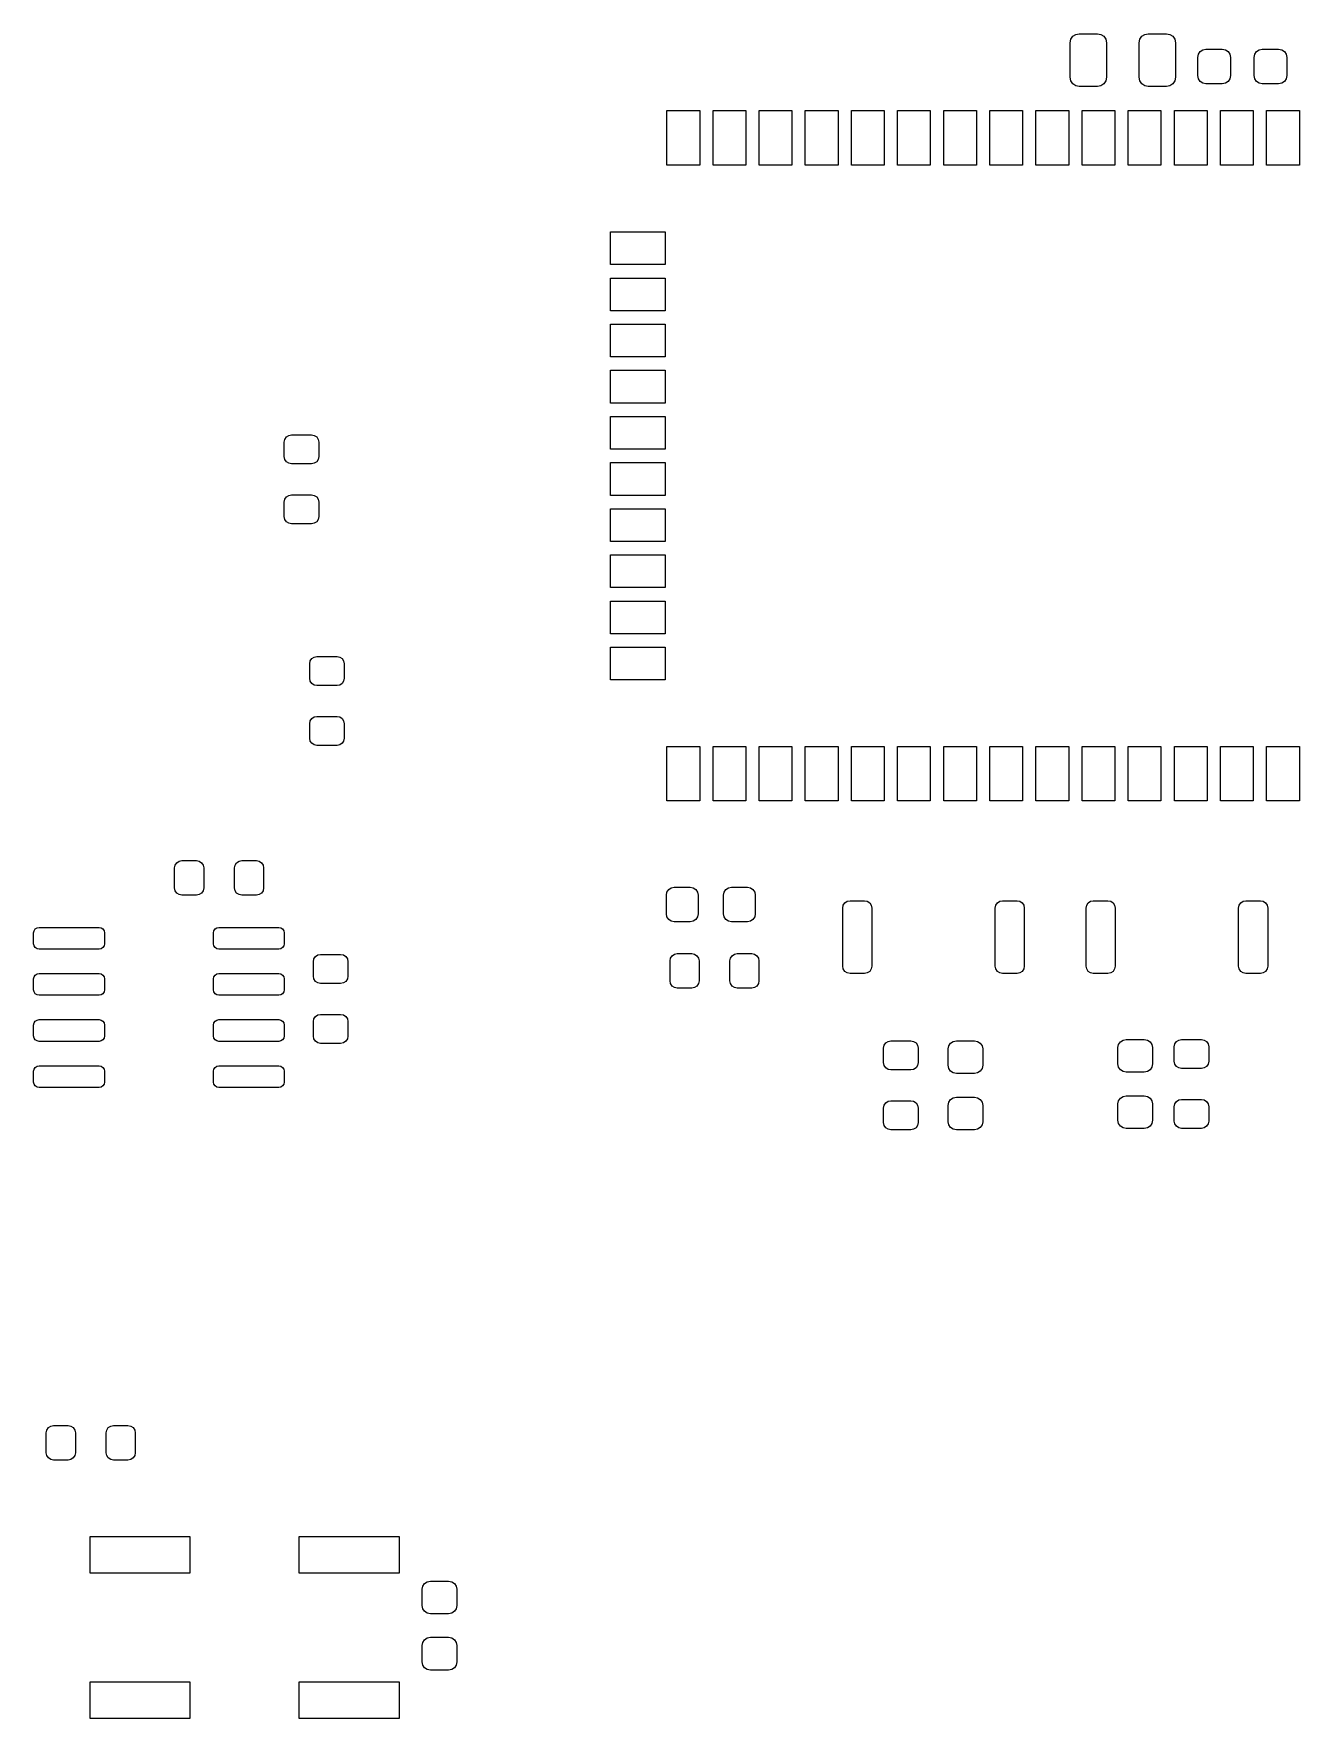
# Model space of a CAD drawing. Extents: x 1.09 to 4.06, y -2.81 to -0.73.
# Drawn here: x 2.686 to 4.058, y -2.697 to -0.871 of the extents above; entities that cross this region are included whole.
import ezdxf

# ---------------------------------------------------------------- set-up
doc = ezdxf.new("R2010")
doc.units = 0
doc.header["$MEASUREMENT"] = 0
doc.layers.add('BLACK', color=7, linetype='CONTINUOUS')

msp = doc.modelspace()

# ---------------------------------------------------------------- linework, layer by layer
at = {"layer": 'BLACK', "linetype": 'CONTINUOUS'}
for p, q in [((3.8102, -0.8775), (3.8123, -0.8743)), ((3.8123, -0.8743), (3.8155, -0.8722)), ((3.8155, -0.8722), (3.8193, -0.8715)), ((3.8193, -0.8715), (3.839, -0.8715)), ((3.839, -0.8715), (3.8428, -0.8722)), ((3.8428, -0.8722), (3.846, -0.8743)), ((3.846, -0.8743), (3.8481, -0.8775)), ((3.885, -0.8775), (3.8872, -0.8743)), ((3.8872, -0.8743), (3.8903, -0.8722)), ((3.8903, -0.8722), (3.8941, -0.8715)), ((3.8941, -0.8715), (3.9138, -0.8715)), ((3.9138, -0.8715), (3.9176, -0.8722)), ((3.9176, -0.8722), (3.9208, -0.8743)), ((3.9208, -0.8743), (3.9229, -0.8775)), ((3.8095, -0.8813), (3.8102, -0.8775)), ((3.8095, -0.9187), (3.8095, -0.8813)), ((3.8481, -0.8775), (3.8488, -0.8813)), ((3.8488, -0.8813), (3.8488, -0.9187)), ((3.8843, -0.8813), (3.885, -0.8775)), ((3.8843, -0.9187), (3.8843, -0.8813)), ((3.9229, -0.8775), (3.9236, -0.8813)), ((3.9236, -0.8813), (3.9236, -0.9187)), ((3.9478, -0.8972), (3.9485, -0.8938)), ((3.9485, -0.8938), (3.9504, -0.8909)), ((3.9504, -0.8909), (3.9533, -0.889)), ((3.9533, -0.889), (3.9567, -0.8883)), ((3.9567, -0.8883), (3.9744, -0.8883)), ((3.9744, -0.8883), (3.9778, -0.889)), ((3.9778, -0.889), (3.9807, -0.8909)), ((3.9807, -0.8909), (3.9826, -0.8938)), ((3.9826, -0.8938), (3.9833, -0.8972)), ((4.0089, -0.8972), (4.0095, -0.8938)), ((4.0095, -0.8938), (4.0115, -0.8909)), ((4.0115, -0.8909), (4.0143, -0.889)), ((4.0143, -0.889), (4.0177, -0.8883)), ((4.0177, -0.8883), (4.0354, -0.8883)), ((4.0354, -0.8883), (4.0388, -0.889)), ((4.0388, -0.889), (4.0417, -0.8909)), ((4.0417, -0.8909), (4.0436, -0.8938)), ((4.0436, -0.8938), (4.0443, -0.8972)), ((3.9478, -0.9168), (3.9478, -0.8972)), ((3.9833, -0.8972), (3.9833, -0.9168)), ((4.0089, -0.9168), (4.0089, -0.8972)), ((4.0443, -0.8972), (4.0443, -0.9168)), ((3.8102, -0.9225), (3.8095, -0.9187)), ((3.8123, -0.9257), (3.8102, -0.9225)), ((3.8155, -0.9278), (3.8123, -0.9257)), ((3.8193, -0.9285), (3.8155, -0.9278)), ((3.839, -0.9285), (3.8193, -0.9285)), ((3.8428, -0.9278), (3.839, -0.9285)), ((3.846, -0.9257), (3.8428, -0.9278)), ((3.8481, -0.9225), (3.846, -0.9257)), ((3.8488, -0.9187), (3.8481, -0.9225)), ((3.885, -0.9225), (3.8843, -0.9187)), ((3.8872, -0.9257), (3.885, -0.9225)), ((3.8903, -0.9278), (3.8872, -0.9257)), ((3.8941, -0.9285), (3.8903, -0.9278)), ((3.9138, -0.9285), (3.8941, -0.9285)), ((3.9176, -0.9278), (3.9138, -0.9285)), ((3.9208, -0.9257), (3.9176, -0.9278)), ((3.9229, -0.9225), (3.9208, -0.9257)), ((3.9236, -0.9187), (3.9229, -0.9225)), ((3.9485, -0.9202), (3.9478, -0.9168)), ((3.9504, -0.9231), (3.9485, -0.9202)), ((3.9533, -0.925), (3.9504, -0.9231)), ((3.9567, -0.9257), (3.9533, -0.925)), ((3.9744, -0.9257), (3.9567, -0.9257)), ((3.9778, -0.925), (3.9744, -0.9257)), ((3.9807, -0.9231), (3.9778, -0.925)), ((3.9826, -0.9202), (3.9807, -0.9231)), ((3.9833, -0.9168), (3.9826, -0.9202)), ((4.0095, -0.9202), (4.0089, -0.9168)), ((4.0115, -0.9231), (4.0095, -0.9202)), ((4.0143, -0.925), (4.0115, -0.9231)), ((4.0177, -0.9257), (4.0143, -0.925)), ((4.0354, -0.9257), (4.0177, -0.9257)), ((4.0388, -0.925), (4.0354, -0.9257)), ((4.0417, -0.9231), (4.0388, -0.925)), ((4.0436, -0.9202), (4.0417, -0.9231)), ((4.0443, -0.9168), (4.0436, -0.9202)), ((3.3724, -1.0138), (3.3724, -0.9547)), ((3.3724, -0.9547), (3.4079, -0.9547)), ((3.4079, -0.9547), (3.4079, -1.0138)), ((3.4224, -1.0138), (3.4224, -0.9547)), ((3.4224, -0.9547), (3.4579, -0.9547)), ((3.4579, -0.9547), (3.4579, -1.0138)), ((3.4724, -1.0138), (3.4724, -0.9547)), ((3.4724, -0.9547), (3.5079, -0.9547)), ((3.5079, -0.9547), (3.5079, -1.0138)), ((3.5224, -1.0138), (3.5224, -0.9547)), ((3.5224, -0.9547), (3.5579, -0.9547)), ((3.5579, -0.9547), (3.5579, -1.0138)), ((3.5724, -1.0138), (3.5724, -0.9547)), ((3.5724, -0.9547), (3.6079, -0.9547)), ((3.6079, -0.9547), (3.6079, -1.0138)), ((3.6224, -1.0138), (3.6224, -0.9547)), ((3.6224, -0.9547), (3.6579, -0.9547)), ((3.6579, -0.9547), (3.6579, -1.0138)), ((3.6724, -1.0138), (3.6724, -0.9547)), ((3.6724, -0.9547), (3.7079, -0.9547)), ((3.7079, -0.9547), (3.7079, -1.0138)), ((3.7224, -1.0138), (3.7224, -0.9547)), ((3.7224, -0.9547), (3.7579, -0.9547)), ((3.7579, -0.9547), (3.7579, -1.0138)), ((3.7724, -1.0138), (3.7724, -0.9547)), ((3.7724, -0.9547), (3.8079, -0.9547)), ((3.8079, -0.9547), (3.8079, -1.0138)), ((3.8224, -1.0138), (3.8224, -0.9547)), ((3.8224, -0.9547), (3.8579, -0.9547)), ((3.8579, -0.9547), (3.8579, -1.0138)), ((3.8724, -1.0138), (3.8724, -0.9547)), ((3.8724, -0.9547), (3.9079, -0.9547)), ((3.9079, -0.9547), (3.9079, -1.0138)), ((3.9224, -1.0138), (3.9224, -0.9547)), ((3.9224, -0.9547), (3.9579, -0.9547)), ((3.9579, -0.9547), (3.9579, -1.0138)), ((3.9724, -1.0138), (3.9724, -0.9547)), ((3.9724, -0.9547), (4.0079, -0.9547)), ((4.0079, -0.9547), (4.0079, -1.0138)), ((4.0224, -1.0138), (4.0224, -0.9547)), ((4.0224, -0.9547), (4.0579, -0.9547)), ((4.0579, -0.9547), (4.0579, -1.0138)), ((3.4079, -1.0138), (3.3724, -1.0138)), ((3.4579, -1.0138), (3.4224, -1.0138)), ((3.5079, -1.0138), (3.4724, -1.0138)), ((3.5579, -1.0138), (3.5224, -1.0138)), ((3.6079, -1.0138), (3.5724, -1.0138)), ((3.6579, -1.0138), (3.6224, -1.0138)), ((3.7079, -1.0138), (3.6724, -1.0138)), ((3.7579, -1.0138), (3.7224, -1.0138)), ((3.8079, -1.0138), (3.7724, -1.0138)), ((3.8579, -1.0138), (3.8224, -1.0138)), ((3.9079, -1.0138), (3.8724, -1.0138)), ((3.9579, -1.0138), (3.9224, -1.0138)), ((4.0079, -1.0138), (3.9724, -1.0138)), ((4.0579, -1.0138), (4.0224, -1.0138)), ((3.3114, -1.1217), (3.3114, -1.0862)), ((3.3114, -1.0862), (3.3705, -1.0862)), ((3.3705, -1.0862), (3.3705, -1.1217)), ((3.3705, -1.1217), (3.3114, -1.1217)), ((3.3114, -1.1717), (3.3114, -1.1362)), ((3.3114, -1.1362), (3.3705, -1.1362)), ((3.3705, -1.1362), (3.3705, -1.1717)), ((3.3705, -1.1717), (3.3114, -1.1717)), ((3.3114, -1.2217), (3.3114, -1.1862)), ((3.3114, -1.1862), (3.3705, -1.1862)), ((3.3705, -1.1862), (3.3705, -1.2217)), ((3.3705, -1.2217), (3.3114, -1.2217)), ((3.3114, -1.2717), (3.3114, -1.2362)), ((3.3114, -1.2362), (3.3705, -1.2362)), ((3.3705, -1.2362), (3.3705, -1.2717)), ((3.3705, -1.2717), (3.3114, -1.2717)), ((3.3114, -1.3217), (3.3114, -1.2862)), ((3.3114, -1.2862), (3.3705, -1.2862)), ((3.3705, -1.2862), (3.3705, -1.3217)), ((2.9577, -1.314), (2.9583, -1.311)), ((2.9577, -1.3297), (2.9577, -1.314)), ((2.9583, -1.311), (2.96, -1.3084)), ((2.96, -1.3084), (2.9625, -1.3067)), ((2.9625, -1.3067), (2.9656, -1.3061)), ((2.9656, -1.3061), (2.9872, -1.3061)), ((2.9872, -1.3061), (2.9902, -1.3067)), ((2.9902, -1.3067), (2.9928, -1.3084)), ((2.9928, -1.3084), (2.9945, -1.311)), ((2.9945, -1.311), (2.9951, -1.314)), ((2.9951, -1.314), (2.9951, -1.3297)), ((2.9583, -1.3327), (2.9577, -1.3297)), ((2.9951, -1.3297), (2.9945, -1.3327)), ((3.3705, -1.3217), (3.3114, -1.3217)), ((2.96, -1.3353), (2.9583, -1.3327)), ((2.9625, -1.337), (2.96, -1.3353)), ((2.9656, -1.3376), (2.9625, -1.337)), ((2.9872, -1.3376), (2.9656, -1.3376)), ((2.9902, -1.337), (2.9872, -1.3376)), ((2.9928, -1.3353), (2.9902, -1.337)), ((2.9945, -1.3327), (2.9928, -1.3353)), ((3.3114, -1.3717), (3.3114, -1.3362)), ((3.3114, -1.3362), (3.3705, -1.3362)), ((3.3705, -1.3362), (3.3705, -1.3717)), ((2.9577, -1.3789), (2.9583, -1.3759)), ((2.9577, -1.3947), (2.9577, -1.3789)), ((2.9583, -1.3759), (2.96, -1.3734)), ((2.96, -1.3734), (2.9625, -1.3717)), ((2.9625, -1.3717), (2.9656, -1.3711)), ((2.9656, -1.3711), (2.9872, -1.3711)), ((2.9872, -1.3711), (2.9902, -1.3717)), ((2.9902, -1.3717), (2.9928, -1.3734)), ((2.9928, -1.3734), (2.9945, -1.3759)), ((2.9945, -1.3759), (2.9951, -1.3789)), ((2.9951, -1.3789), (2.9951, -1.3947)), ((3.3705, -1.3717), (3.3114, -1.3717)), ((3.3114, -1.4217), (3.3114, -1.3862)), ((3.3114, -1.3862), (3.3705, -1.3862)), ((3.3705, -1.3862), (3.3705, -1.4217)), ((2.9583, -1.3977), (2.9577, -1.3947)), ((2.96, -1.4003), (2.9583, -1.3977)), ((2.9625, -1.402), (2.96, -1.4003)), ((2.9656, -1.4026), (2.9625, -1.402)), ((2.9872, -1.4026), (2.9656, -1.4026)), ((2.9902, -1.402), (2.9872, -1.4026)), ((2.9928, -1.4003), (2.9902, -1.402)), ((2.9945, -1.3977), (2.9928, -1.4003)), ((2.9951, -1.3947), (2.9945, -1.3977)), ((3.3705, -1.4217), (3.3114, -1.4217)), ((3.3114, -1.4717), (3.3114, -1.4362)), ((3.3114, -1.4362), (3.3705, -1.4362)), ((3.3705, -1.4362), (3.3705, -1.4717)), ((3.3705, -1.4717), (3.3114, -1.4717)), ((3.3114, -1.5217), (3.3114, -1.4862)), ((3.3114, -1.4862), (3.3705, -1.4862)), ((3.3705, -1.4862), (3.3705, -1.5217)), ((3.3705, -1.5217), (3.3114, -1.5217)), ((2.9852, -1.5541), (2.9858, -1.5511)), ((2.9858, -1.5511), (2.9875, -1.5486)), ((2.9875, -1.5486), (2.9901, -1.5469)), ((2.9901, -1.5469), (2.9931, -1.5463)), ((2.9931, -1.5463), (3.0148, -1.5463)), ((3.0148, -1.5463), (3.0178, -1.5469)), ((3.0178, -1.5469), (3.0203, -1.5486)), ((3.0203, -1.5486), (3.022, -1.5511)), ((3.022, -1.5511), (3.0226, -1.5541)), ((3.3114, -1.5717), (3.3114, -1.5362)), ((3.3114, -1.5362), (3.3705, -1.5362)), ((3.3705, -1.5362), (3.3705, -1.5717)), ((2.9852, -1.5699), (2.9852, -1.5541)), ((3.0226, -1.5541), (3.0226, -1.5699)), ((2.9858, -1.5729), (2.9852, -1.5699)), ((2.9875, -1.5754), (2.9858, -1.5729)), ((2.9901, -1.5772), (2.9875, -1.5754)), ((2.9931, -1.5778), (2.9901, -1.5772)), ((3.0148, -1.5778), (2.9931, -1.5778)), ((3.0178, -1.5772), (3.0148, -1.5778)), ((3.0203, -1.5754), (3.0178, -1.5772)), ((3.022, -1.5729), (3.0203, -1.5754)), ((3.0226, -1.5699), (3.022, -1.5729)), ((3.3705, -1.5717), (3.3114, -1.5717)), ((2.9852, -1.6191), (2.9858, -1.6161)), ((2.9852, -1.6348), (2.9852, -1.6191)), ((2.9858, -1.6161), (2.9875, -1.6135)), ((2.9875, -1.6135), (2.9901, -1.6118)), ((2.9901, -1.6118), (2.9931, -1.6112)), ((2.9931, -1.6112), (3.0148, -1.6112)), ((3.0148, -1.6112), (3.0178, -1.6118)), ((3.0178, -1.6118), (3.0203, -1.6135)), ((3.0203, -1.6135), (3.022, -1.6161)), ((3.022, -1.6161), (3.0226, -1.6191)), ((3.0226, -1.6191), (3.0226, -1.6348)), ((2.9858, -1.6379), (2.9852, -1.6348)), ((2.9875, -1.6404), (2.9858, -1.6379)), ((2.9901, -1.6421), (2.9875, -1.6404)), ((2.9931, -1.6427), (2.9901, -1.6421)), ((3.0148, -1.6427), (2.9931, -1.6427)), ((3.0178, -1.6421), (3.0148, -1.6427)), ((3.0203, -1.6404), (3.0178, -1.6421)), ((3.022, -1.6379), (3.0203, -1.6404)), ((3.0226, -1.6348), (3.022, -1.6379)), ((3.3724, -1.7028), (3.3724, -1.6437)), ((3.3724, -1.6437), (3.4079, -1.6437)), ((3.4079, -1.6437), (3.4079, -1.7028)), ((3.4224, -1.7028), (3.4224, -1.6437)), ((3.4224, -1.6437), (3.4579, -1.6437)), ((3.4579, -1.6437), (3.4579, -1.7028)), ((3.4724, -1.7028), (3.4724, -1.6437)), ((3.4724, -1.6437), (3.5079, -1.6437)), ((3.5079, -1.6437), (3.5079, -1.7028)), ((3.5224, -1.7028), (3.5224, -1.6437)), ((3.5224, -1.6437), (3.5579, -1.6437)), ((3.5579, -1.6437), (3.5579, -1.7028)), ((3.5724, -1.7028), (3.5724, -1.6437)), ((3.5724, -1.6437), (3.6079, -1.6437)), ((3.6079, -1.6437), (3.6079, -1.7028)), ((3.6224, -1.7028), (3.6224, -1.6437)), ((3.6224, -1.6437), (3.6579, -1.6437)), ((3.6579, -1.6437), (3.6579, -1.7028)), ((3.6724, -1.7028), (3.6724, -1.6437)), ((3.6724, -1.6437), (3.7079, -1.6437)), ((3.7079, -1.6437), (3.7079, -1.7028)), ((3.7224, -1.7028), (3.7224, -1.6437)), ((3.7224, -1.6437), (3.7579, -1.6437)), ((3.7579, -1.6437), (3.7579, -1.7028)), ((3.7724, -1.7028), (3.7724, -1.6437)), ((3.7724, -1.6437), (3.8079, -1.6437)), ((3.8079, -1.6437), (3.8079, -1.7028)), ((3.8224, -1.7028), (3.8224, -1.6437)), ((3.8224, -1.6437), (3.8579, -1.6437)), ((3.8579, -1.6437), (3.8579, -1.7028)), ((3.8724, -1.7028), (3.8724, -1.6437)), ((3.8724, -1.6437), (3.9079, -1.6437)), ((3.9079, -1.6437), (3.9079, -1.7028)), ((3.9224, -1.7028), (3.9224, -1.6437)), ((3.9224, -1.6437), (3.9579, -1.6437)), ((3.9579, -1.6437), (3.9579, -1.7028)), ((3.9724, -1.7028), (3.9724, -1.6437)), ((3.9724, -1.6437), (4.0079, -1.6437)), ((4.0079, -1.6437), (4.0079, -1.7028)), ((4.0224, -1.7028), (4.0224, -1.6437)), ((4.0224, -1.6437), (4.0579, -1.6437)), ((4.0579, -1.6437), (4.0579, -1.7028)), ((3.4079, -1.7028), (3.3724, -1.7028)), ((3.4579, -1.7028), (3.4224, -1.7028)), ((3.5079, -1.7028), (3.4724, -1.7028)), ((3.5579, -1.7028), (3.5224, -1.7028)), ((3.6079, -1.7028), (3.5724, -1.7028)), ((3.6579, -1.7028), (3.6224, -1.7028)), ((3.7079, -1.7028), (3.6724, -1.7028)), ((3.7579, -1.7028), (3.7224, -1.7028)), ((3.8079, -1.7028), (3.7724, -1.7028)), ((3.8579, -1.7028), (3.8224, -1.7028)), ((3.9079, -1.7028), (3.8724, -1.7028)), ((3.9579, -1.7028), (3.9224, -1.7028)), ((4.0079, -1.7028), (3.9724, -1.7028)), ((4.0579, -1.7028), (4.0224, -1.7028)), ((2.8394, -1.7724), (2.8411, -1.7698)), ((2.8411, -1.7698), (2.8436, -1.7681)), ((2.8436, -1.7681), (2.8467, -1.7675)), ((2.8467, -1.7675), (2.8624, -1.7675)), ((2.8624, -1.7675), (2.8654, -1.7681)), ((2.8654, -1.7681), (2.868, -1.7698)), ((2.868, -1.7698), (2.8697, -1.7724)), ((2.9043, -1.7724), (2.906, -1.7698)), ((2.906, -1.7698), (2.9086, -1.7681)), ((2.9086, -1.7681), (2.9116, -1.7675)), ((2.9116, -1.7675), (2.9274, -1.7675)), ((2.9274, -1.7675), (2.9304, -1.7681)), ((2.9304, -1.7681), (2.9329, -1.7698)), ((2.9329, -1.7698), (2.9346, -1.7724)), ((2.8388, -1.7754), (2.8394, -1.7724)), ((2.8388, -1.797), (2.8388, -1.7754)), ((2.8697, -1.7724), (2.8703, -1.7754)), ((2.8703, -1.7754), (2.8703, -1.797)), ((2.9037, -1.7754), (2.9043, -1.7724)), ((2.9037, -1.797), (2.9037, -1.7754)), ((2.9346, -1.7724), (2.9352, -1.7754)), ((2.9352, -1.7754), (2.9352, -1.797)), ((2.8394, -1.8001), (2.8388, -1.797)), ((2.8411, -1.8026), (2.8394, -1.8001)), ((2.8436, -1.8043), (2.8411, -1.8026)), ((2.8467, -1.8049), (2.8436, -1.8043)), ((2.8624, -1.8049), (2.8467, -1.8049)), ((2.8654, -1.8043), (2.8624, -1.8049)), ((2.868, -1.8026), (2.8654, -1.8043)), ((2.8697, -1.8001), (2.868, -1.8026)), ((2.8703, -1.797), (2.8697, -1.8001)), ((2.9043, -1.8001), (2.9037, -1.797)), ((2.906, -1.8026), (2.9043, -1.8001)), ((2.9086, -1.8043), (2.906, -1.8026)), ((2.9116, -1.8049), (2.9086, -1.8043)), ((2.9274, -1.8049), (2.9116, -1.8049)), ((2.9304, -1.8043), (2.9274, -1.8049)), ((2.9329, -1.8026), (2.9304, -1.8043)), ((2.9346, -1.8001), (2.9329, -1.8026)), ((2.9352, -1.797), (2.9346, -1.8001)), ((3.3718, -1.8049), (3.3724, -1.8016)), ((3.3718, -1.8251), (3.3718, -1.8049)), ((3.3724, -1.8016), (3.3743, -1.7988)), ((3.3743, -1.7988), (3.3771, -1.797)), ((3.3771, -1.797), (3.3804, -1.7963)), ((3.3804, -1.7963), (3.3976, -1.7963)), ((3.3976, -1.7963), (3.4009, -1.797)), ((3.4009, -1.797), (3.4037, -1.7988)), ((3.4037, -1.7988), (3.4056, -1.8016)), ((3.4056, -1.8016), (3.4062, -1.8049)), ((3.4062, -1.8049), (3.4062, -1.8251)), ((3.4338, -1.8049), (3.4344, -1.8016)), ((3.4338, -1.8251), (3.4338, -1.8049)), ((3.4344, -1.8016), (3.4363, -1.7988)), ((3.4363, -1.7988), (3.4391, -1.797)), ((3.4391, -1.797), (3.4424, -1.7963)), ((3.4424, -1.7963), (3.4596, -1.7963)), ((3.4596, -1.7963), (3.4629, -1.797)), ((3.4629, -1.797), (3.4657, -1.7988)), ((3.4657, -1.7988), (3.4676, -1.8016)), ((3.4676, -1.8016), (3.4682, -1.8049)), ((3.4682, -1.8049), (3.4682, -1.8251)), ((3.3724, -1.8284), (3.3718, -1.8251)), ((3.4062, -1.8251), (3.4056, -1.8284)), ((3.4344, -1.8284), (3.4338, -1.8251)), ((3.4682, -1.8251), (3.4676, -1.8284)), ((3.563, -1.8189), (3.5636, -1.8159)), ((3.563, -1.8819), (3.563, -1.8189)), ((3.5636, -1.8159), (3.5653, -1.8133)), ((3.5653, -1.8133), (3.5679, -1.8116)), ((3.5679, -1.8116), (3.5709, -1.811)), ((3.5709, -1.811), (3.5866, -1.811)), ((3.5866, -1.811), (3.5896, -1.8116)), ((3.5896, -1.8116), (3.5922, -1.8133)), ((3.5922, -1.8133), (3.5939, -1.8159)), ((3.5939, -1.8159), (3.5945, -1.8189)), ((3.5945, -1.8189), (3.5945, -1.8819)), ((3.7283, -1.8189), (3.7289, -1.8159)), ((3.7283, -1.8819), (3.7283, -1.8189)), ((3.7289, -1.8159), (3.7307, -1.8133)), ((3.7307, -1.8133), (3.7332, -1.8116)), ((3.7332, -1.8116), (3.7362, -1.811)), ((3.7362, -1.811), (3.752, -1.811)), ((3.752, -1.811), (3.755, -1.8116)), ((3.755, -1.8116), (3.7575, -1.8133)), ((3.7575, -1.8133), (3.7592, -1.8159)), ((3.7592, -1.8159), (3.7598, -1.8189)), ((3.7598, -1.8189), (3.7598, -1.8819)), ((3.8268, -1.8189), (3.8274, -1.8159)), ((3.8268, -1.8819), (3.8268, -1.8189)), ((3.8274, -1.8159), (3.8291, -1.8133)), ((3.8291, -1.8133), (3.8316, -1.8116)), ((3.8316, -1.8116), (3.8346, -1.811)), ((3.8346, -1.811), (3.8504, -1.811)), ((3.8504, -1.811), (3.8534, -1.8116)), ((3.8534, -1.8116), (3.856, -1.8133)), ((3.856, -1.8133), (3.8577, -1.8159)), ((3.8577, -1.8159), (3.8583, -1.8189)), ((3.8583, -1.8189), (3.8583, -1.8819)), ((3.9921, -1.8189), (3.9927, -1.8159)), ((3.9921, -1.8819), (3.9921, -1.8189)), ((3.9927, -1.8159), (3.9944, -1.8133)), ((3.9944, -1.8133), (3.997, -1.8116)), ((3.997, -1.8116), (4, -1.811)), ((4, -1.811), (4.0157, -1.811)), ((4.0157, -1.811), (4.0188, -1.8116)), ((4.0188, -1.8116), (4.0213, -1.8133)), ((4.0213, -1.8133), (4.023, -1.8159)), ((4.023, -1.8159), (4.0236, -1.8189)), ((4.0236, -1.8189), (4.0236, -1.8819)), ((2.686, -1.8457), (2.6865, -1.8434)), ((2.6865, -1.8434), (2.6878, -1.8415)), ((2.6878, -1.8415), (2.6897, -1.8402)), ((2.6897, -1.8402), (2.6919, -1.8398)), ((2.6919, -1.8398), (2.7569, -1.8398)), ((2.7569, -1.8398), (2.7591, -1.8402)), ((2.7591, -1.8402), (2.7611, -1.8415)), ((2.7611, -1.8415), (2.7623, -1.8434)), ((2.7623, -1.8434), (2.7628, -1.8457)), ((2.8809, -1.8457), (2.8814, -1.8434)), ((2.8814, -1.8434), (2.8826, -1.8415)), ((2.8826, -1.8415), (2.8846, -1.8402)), ((2.8846, -1.8402), (2.8868, -1.8398)), ((2.8868, -1.8398), (2.9518, -1.8398)), ((2.9518, -1.8398), (2.954, -1.8402)), ((2.954, -1.8402), (2.9559, -1.8415)), ((2.9559, -1.8415), (2.9572, -1.8434)), ((2.9572, -1.8434), (2.9577, -1.8457)), ((3.3743, -1.8312), (3.3724, -1.8284)), ((3.3771, -1.833), (3.3743, -1.8312)), ((3.3804, -1.8337), (3.3771, -1.833)), ((3.3976, -1.8337), (3.3804, -1.8337)), ((3.4009, -1.833), (3.3976, -1.8337)), ((3.4037, -1.8312), (3.4009, -1.833)), ((3.4056, -1.8284), (3.4037, -1.8312)), ((3.4363, -1.8312), (3.4344, -1.8284)), ((3.4391, -1.833), (3.4363, -1.8312)), ((3.4424, -1.8337), (3.4391, -1.833)), ((3.4596, -1.8337), (3.4424, -1.8337)), ((3.4629, -1.833), (3.4596, -1.8337)), ((3.4657, -1.8312), (3.4629, -1.833)), ((3.4676, -1.8284), (3.4657, -1.8312)), ((2.686, -1.8575), (2.686, -1.8457)), ((2.6865, -1.8597), (2.686, -1.8575)), ((2.6878, -1.8617), (2.6865, -1.8597)), ((2.6897, -1.8629), (2.6878, -1.8617)), ((2.7611, -1.8617), (2.7591, -1.8629)), ((2.7623, -1.8597), (2.7611, -1.8617)), ((2.7628, -1.8575), (2.7623, -1.8597)), ((2.7628, -1.8457), (2.7628, -1.8575)), ((2.8809, -1.8575), (2.8809, -1.8457)), ((2.8814, -1.8597), (2.8809, -1.8575)), ((2.8826, -1.8617), (2.8814, -1.8597)), ((2.8846, -1.8629), (2.8826, -1.8617)), ((2.9559, -1.8617), (2.954, -1.8629)), ((2.9572, -1.8597), (2.9559, -1.8617)), ((2.9577, -1.8575), (2.9572, -1.8597)), ((2.9577, -1.8457), (2.9577, -1.8575)), ((2.6919, -1.8634), (2.6897, -1.8629)), ((2.7569, -1.8634), (2.6919, -1.8634)), ((2.7591, -1.8629), (2.7569, -1.8634)), ((2.8868, -1.8634), (2.8846, -1.8629)), ((2.9518, -1.8634), (2.8868, -1.8634)), ((2.954, -1.8629), (2.9518, -1.8634)), ((2.9892, -1.877), (2.9898, -1.874)), ((2.9892, -1.8927), (2.9892, -1.877)), ((2.9898, -1.874), (2.9915, -1.8714)), ((2.9915, -1.8714), (2.994, -1.8697)), ((2.994, -1.8697), (2.997, -1.8691)), ((2.997, -1.8691), (3.0187, -1.8691)), ((3.0187, -1.8691), (3.0217, -1.8697)), ((3.0217, -1.8697), (3.0243, -1.8714)), ((3.0243, -1.8714), (3.026, -1.874)), ((3.026, -1.874), (3.0266, -1.877)), ((3.0266, -1.877), (3.0266, -1.8927)), ((3.3758, -1.8762), (3.3764, -1.8732)), ((3.3758, -1.8978), (3.3758, -1.8762)), ((3.3764, -1.8732), (3.3781, -1.8706)), ((3.3781, -1.8706), (3.3806, -1.8689)), ((3.3806, -1.8689), (3.3836, -1.8683)), ((3.3836, -1.8683), (3.3994, -1.8683)), ((3.3994, -1.8683), (3.4024, -1.8689)), ((3.4024, -1.8689), (3.405, -1.8706)), ((3.405, -1.8706), (3.4067, -1.8732)), ((3.4067, -1.8732), (3.4073, -1.8762)), ((3.4073, -1.8762), (3.4073, -1.8978)), ((3.4407, -1.8762), (3.4413, -1.8732)), ((3.4407, -1.8978), (3.4407, -1.8762)), ((3.4413, -1.8732), (3.443, -1.8706)), ((3.443, -1.8706), (3.4456, -1.8689)), ((3.4456, -1.8689), (3.4486, -1.8683)), ((3.4486, -1.8683), (3.4644, -1.8683)), ((3.4644, -1.8683), (3.4674, -1.8689)), ((3.4674, -1.8689), (3.4699, -1.8706)), ((3.4699, -1.8706), (3.4716, -1.8732)), ((3.4716, -1.8732), (3.4722, -1.8762)), ((3.4722, -1.8762), (3.4722, -1.8978)), ((2.686, -1.8957), (2.6865, -1.8934)), ((2.686, -1.9075), (2.686, -1.8957)), ((2.6865, -1.8934), (2.6878, -1.8915)), ((2.6878, -1.8915), (2.6897, -1.8902)), ((2.6897, -1.8902), (2.6919, -1.8898)), ((2.6919, -1.8898), (2.7569, -1.8898)), ((2.7569, -1.8898), (2.7591, -1.8902)), ((2.7591, -1.8902), (2.7611, -1.8915)), ((2.7611, -1.8915), (2.7623, -1.8934)), ((2.7623, -1.8934), (2.7628, -1.8957)), ((2.7628, -1.8957), (2.7628, -1.9075)), ((2.8809, -1.8957), (2.8814, -1.8934)), ((2.8809, -1.9075), (2.8809, -1.8957)), ((2.8814, -1.8934), (2.8826, -1.8915)), ((2.8826, -1.8915), (2.8846, -1.8902)), ((2.8846, -1.8902), (2.8868, -1.8898)), ((2.8868, -1.8898), (2.9518, -1.8898)), ((2.9518, -1.8898), (2.954, -1.8902)), ((2.954, -1.8902), (2.9559, -1.8915)), ((2.9559, -1.8915), (2.9572, -1.8934)), ((2.9572, -1.8934), (2.9577, -1.8957)), ((2.9577, -1.8957), (2.9577, -1.9075)), ((2.9898, -1.8957), (2.9892, -1.8927)), ((2.9915, -1.8983), (2.9898, -1.8957)), ((2.994, -1.9), (2.9915, -1.8983)), ((3.0243, -1.8983), (3.0217, -1.9)), ((3.026, -1.8957), (3.0243, -1.8983)), ((3.0266, -1.8927), (3.026, -1.8957)), ((3.3764, -1.9008), (3.3758, -1.8978)), ((3.4073, -1.8978), (3.4067, -1.9008)), ((3.4413, -1.9008), (3.4407, -1.8978)), ((3.4722, -1.8978), (3.4716, -1.9008)), ((3.5636, -1.8849), (3.563, -1.8819)), ((3.5653, -1.8875), (3.5636, -1.8849)), ((3.5679, -1.8892), (3.5653, -1.8875)), ((3.5709, -1.8898), (3.5679, -1.8892)), ((3.5866, -1.8898), (3.5709, -1.8898)), ((3.5896, -1.8892), (3.5866, -1.8898)), ((3.5922, -1.8875), (3.5896, -1.8892)), ((3.5939, -1.8849), (3.5922, -1.8875)), ((3.5945, -1.8819), (3.5939, -1.8849)), ((3.7289, -1.8849), (3.7283, -1.8819)), ((3.7307, -1.8875), (3.7289, -1.8849)), ((3.7332, -1.8892), (3.7307, -1.8875)), ((3.7362, -1.8898), (3.7332, -1.8892)), ((3.752, -1.8898), (3.7362, -1.8898)), ((3.755, -1.8892), (3.752, -1.8898)), ((3.7575, -1.8875), (3.755, -1.8892)), ((3.7592, -1.8849), (3.7575, -1.8875)), ((3.7598, -1.8819), (3.7592, -1.8849)), ((3.8274, -1.8849), (3.8268, -1.8819)), ((3.8291, -1.8875), (3.8274, -1.8849)), ((3.8316, -1.8892), (3.8291, -1.8875)), ((3.8346, -1.8898), (3.8316, -1.8892)), ((3.8504, -1.8898), (3.8346, -1.8898)), ((3.8534, -1.8892), (3.8504, -1.8898)), ((3.856, -1.8875), (3.8534, -1.8892)), ((3.8577, -1.8849), (3.856, -1.8875)), ((3.8583, -1.8819), (3.8577, -1.8849)), ((3.9927, -1.8849), (3.9921, -1.8819)), ((3.9944, -1.8875), (3.9927, -1.8849)), ((3.997, -1.8892), (3.9944, -1.8875)), ((4, -1.8898), (3.997, -1.8892)), ((4.0157, -1.8898), (4, -1.8898)), ((4.0188, -1.8892), (4.0157, -1.8898)), ((4.0213, -1.8875), (4.0188, -1.8892)), ((4.023, -1.8849), (4.0213, -1.8875)), ((4.0236, -1.8819), (4.023, -1.8849)), ((2.6865, -1.9097), (2.686, -1.9075)), ((2.6878, -1.9117), (2.6865, -1.9097)), ((2.6897, -1.9129), (2.6878, -1.9117)), ((2.6919, -1.9134), (2.6897, -1.9129)), ((2.7569, -1.9134), (2.6919, -1.9134)), ((2.7591, -1.9129), (2.7569, -1.9134)), ((2.7611, -1.9117), (2.7591, -1.9129)), ((2.7623, -1.9097), (2.7611, -1.9117)), ((2.7628, -1.9075), (2.7623, -1.9097)), ((2.8814, -1.9097), (2.8809, -1.9075)), ((2.8826, -1.9117), (2.8814, -1.9097)), ((2.8846, -1.9129), (2.8826, -1.9117)), ((2.8868, -1.9134), (2.8846, -1.9129)), ((2.9518, -1.9134), (2.8868, -1.9134)), ((2.954, -1.9129), (2.9518, -1.9134)), ((2.9559, -1.9117), (2.954, -1.9129)), ((2.9572, -1.9097), (2.9559, -1.9117)), ((2.9577, -1.9075), (2.9572, -1.9097)), ((2.997, -1.9006), (2.994, -1.9)), ((3.0187, -1.9006), (2.997, -1.9006)), ((3.0217, -1.9), (3.0187, -1.9006)), ((3.3781, -1.9034), (3.3764, -1.9008)), ((3.3806, -1.9051), (3.3781, -1.9034)), ((3.3836, -1.9057), (3.3806, -1.9051)), ((3.3994, -1.9057), (3.3836, -1.9057)), ((3.4024, -1.9051), (3.3994, -1.9057)), ((3.405, -1.9034), (3.4024, -1.9051)), ((3.4067, -1.9008), (3.405, -1.9034)), ((3.443, -1.9034), (3.4413, -1.9008)), ((3.4456, -1.9051), (3.443, -1.9034)), ((3.4486, -1.9057), (3.4456, -1.9051)), ((3.4644, -1.9057), (3.4486, -1.9057)), ((3.4674, -1.9051), (3.4644, -1.9057)), ((3.4699, -1.9034), (3.4674, -1.9051)), ((3.4716, -1.9008), (3.4699, -1.9034)), ((2.9915, -1.9364), (2.994, -1.9347)), ((2.994, -1.9347), (2.997, -1.9341)), ((2.997, -1.9341), (3.0187, -1.9341)), ((3.0187, -1.9341), (3.0217, -1.9347)), ((3.0217, -1.9347), (3.0243, -1.9364)), ((2.686, -1.9457), (2.6865, -1.9434)), ((2.686, -1.9575), (2.686, -1.9457)), ((2.6865, -1.9434), (2.6878, -1.9415)), ((2.6878, -1.9415), (2.6897, -1.9402)), ((2.6897, -1.9402), (2.6919, -1.9398)), ((2.6919, -1.9398), (2.7569, -1.9398)), ((2.7569, -1.9398), (2.7591, -1.9402)), ((2.7591, -1.9402), (2.7611, -1.9415)), ((2.7611, -1.9415), (2.7623, -1.9434)), ((2.7623, -1.9434), (2.7628, -1.9457)), ((2.7628, -1.9457), (2.7628, -1.9575)), ((2.8809, -1.9457), (2.8814, -1.9434)), ((2.8809, -1.9575), (2.8809, -1.9457)), ((2.8814, -1.9434), (2.8826, -1.9415)), ((2.8826, -1.9415), (2.8846, -1.9402)), ((2.8846, -1.9402), (2.8868, -1.9398)), ((2.8868, -1.9398), (2.9518, -1.9398)), ((2.9518, -1.9398), (2.954, -1.9402)), ((2.954, -1.9402), (2.9559, -1.9415)), ((2.9559, -1.9415), (2.9572, -1.9434)), ((2.9572, -1.9434), (2.9577, -1.9457)), ((2.9577, -1.9457), (2.9577, -1.9575)), ((2.9892, -1.9419), (2.9898, -1.9389)), ((2.9892, -1.9577), (2.9892, -1.9419)), ((2.9898, -1.9389), (2.9915, -1.9364)), ((3.0243, -1.9364), (3.026, -1.9389)), ((3.026, -1.9389), (3.0266, -1.9419)), ((3.0266, -1.9419), (3.0266, -1.9577)), ((2.6865, -1.9597), (2.686, -1.9575)), ((2.6878, -1.9617), (2.6865, -1.9597)), ((2.6897, -1.9629), (2.6878, -1.9617)), ((2.6919, -1.9634), (2.6897, -1.9629)), ((2.7569, -1.9634), (2.6919, -1.9634)), ((2.7591, -1.9629), (2.7569, -1.9634)), ((2.7611, -1.9617), (2.7591, -1.9629)), ((2.7623, -1.9597), (2.7611, -1.9617)), ((2.7628, -1.9575), (2.7623, -1.9597)), ((2.8814, -1.9597), (2.8809, -1.9575)), ((2.8826, -1.9617), (2.8814, -1.9597)), ((2.8846, -1.9629), (2.8826, -1.9617)), ((2.8868, -1.9634), (2.8846, -1.9629)), ((2.9518, -1.9634), (2.8868, -1.9634)), ((2.954, -1.9629), (2.9518, -1.9634)), ((2.9559, -1.9617), (2.954, -1.9629)), ((2.9572, -1.9597), (2.9559, -1.9617)), ((2.9577, -1.9575), (2.9572, -1.9597)), ((2.9898, -1.9607), (2.9892, -1.9577)), ((2.9915, -1.9632), (2.9898, -1.9607)), ((2.994, -1.965), (2.9915, -1.9632)), ((2.997, -1.9656), (2.994, -1.965)), ((3.0187, -1.9656), (2.997, -1.9656)), ((3.0217, -1.965), (3.0187, -1.9656)), ((3.0243, -1.9632), (3.0217, -1.965)), ((3.026, -1.9607), (3.0243, -1.9632)), ((3.0266, -1.9577), (3.026, -1.9607)), ((3.6073, -1.9706), (3.6079, -1.9676)), ((3.6073, -1.9864), (3.6073, -1.9706)), ((3.6079, -1.9676), (3.6096, -1.9651)), ((3.6096, -1.9651), (3.6122, -1.9634)), ((3.6122, -1.9634), (3.6152, -1.9628)), ((3.6152, -1.9628), (3.6368, -1.9628)), ((3.6368, -1.9628), (3.6398, -1.9634)), ((3.6398, -1.9634), (3.6424, -1.9651)), ((3.6424, -1.9651), (3.6441, -1.9676)), ((3.6441, -1.9676), (3.6447, -1.9706)), ((3.6447, -1.9706), (3.6447, -1.9864)), ((3.6773, -1.9716), (3.678, -1.9682)), ((3.678, -1.9682), (3.6799, -1.9654)), ((3.6799, -1.9654), (3.6828, -1.9634)), ((3.6828, -1.9634), (3.6862, -1.9628)), ((3.6862, -1.9628), (3.7058, -1.9628)), ((3.7058, -1.9628), (3.7092, -1.9634)), ((3.7092, -1.9634), (3.7121, -1.9654)), ((3.7121, -1.9654), (3.714, -1.9682)), ((3.714, -1.9682), (3.7147, -1.9716)), ((3.8613, -1.9701), (3.862, -1.9667)), ((3.8613, -1.9878), (3.8613, -1.9701)), ((3.862, -1.9667), (3.8639, -1.9638)), ((3.8639, -1.9638), (3.8668, -1.9619)), ((3.8668, -1.9619), (3.8702, -1.9613)), ((3.8702, -1.9613), (3.8898, -1.9613)), ((3.8898, -1.9613), (3.8932, -1.9619)), ((3.8932, -1.9619), (3.8961, -1.9638)), ((3.8961, -1.9638), (3.898, -1.9667)), ((3.898, -1.9667), (3.8987, -1.9701)), ((3.8987, -1.9701), (3.8987, -1.9878)), ((3.9223, -1.9691), (3.9229, -1.9661)), ((3.9223, -1.9849), (3.9223, -1.9691)), ((3.9229, -1.9661), (3.9246, -1.9636)), ((3.9246, -1.9636), (3.9272, -1.9619)), ((3.9272, -1.9619), (3.9302, -1.9613)), ((3.9302, -1.9613), (3.9518, -1.9613)), ((3.9518, -1.9613), (3.9548, -1.9619)), ((3.9548, -1.9619), (3.9574, -1.9636)), ((3.9574, -1.9636), (3.9591, -1.9661)), ((3.9591, -1.9661), (3.9597, -1.9691)), ((3.9597, -1.9691), (3.9597, -1.9849)), ((3.6079, -1.9894), (3.6073, -1.9864)), ((3.6096, -1.992), (3.6079, -1.9894)), ((3.6441, -1.9894), (3.6424, -1.992)), ((3.6447, -1.9864), (3.6441, -1.9894)), ((3.6773, -1.9893), (3.6773, -1.9716)), ((3.678, -1.9927), (3.6773, -1.9893)), ((3.7147, -1.9893), (3.714, -1.9927)), ((3.7147, -1.9716), (3.7147, -1.9893)), ((3.862, -1.9912), (3.8613, -1.9878)), ((3.8987, -1.9878), (3.898, -1.9912)), ((3.9229, -1.9879), (3.9223, -1.9849)), ((3.9246, -1.9904), (3.9229, -1.9879)), ((3.9591, -1.9879), (3.9574, -1.9904)), ((3.9597, -1.9849), (3.9591, -1.9879)), ((2.686, -1.9957), (2.6865, -1.9934)), ((2.686, -2.0075), (2.686, -1.9957)), ((2.6865, -2.0097), (2.686, -2.0075)), ((2.6865, -1.9934), (2.6878, -1.9915)), ((2.6878, -1.9915), (2.6897, -1.9902)), ((2.6897, -1.9902), (2.6919, -1.9898)), ((2.6919, -1.9898), (2.7569, -1.9898)), ((2.7569, -1.9898), (2.7591, -1.9902)), ((2.7591, -1.9902), (2.7611, -1.9915)), ((2.7611, -1.9915), (2.7623, -1.9934)), ((2.7623, -1.9934), (2.7628, -1.9957)), ((2.7628, -2.0075), (2.7623, -2.0097)), ((2.7628, -1.9957), (2.7628, -2.0075)), ((2.8809, -1.9957), (2.8814, -1.9934)), ((2.8809, -2.0075), (2.8809, -1.9957)), ((2.8814, -2.0097), (2.8809, -2.0075)), ((2.8814, -1.9934), (2.8826, -1.9915)), ((2.8826, -1.9915), (2.8846, -1.9902)), ((2.8846, -1.9902), (2.8868, -1.9898)), ((2.8868, -1.9898), (2.9518, -1.9898)), ((2.9518, -1.9898), (2.954, -1.9902)), ((2.954, -1.9902), (2.9559, -1.9915)), ((2.9559, -1.9915), (2.9572, -1.9934)), ((2.9572, -1.9934), (2.9577, -1.9957)), ((2.9577, -2.0075), (2.9572, -2.0097)), ((2.9577, -1.9957), (2.9577, -2.0075)), ((3.6122, -1.9937), (3.6096, -1.992)), ((3.6152, -1.9943), (3.6122, -1.9937)), ((3.6368, -1.9943), (3.6152, -1.9943)), ((3.6398, -1.9937), (3.6368, -1.9943)), ((3.6424, -1.992), (3.6398, -1.9937)), ((3.6799, -1.9956), (3.678, -1.9927)), ((3.6828, -1.9975), (3.6799, -1.9956)), ((3.6862, -1.9982), (3.6828, -1.9975)), ((3.7058, -1.9982), (3.6862, -1.9982)), ((3.7092, -1.9975), (3.7058, -1.9982)), ((3.7121, -1.9956), (3.7092, -1.9975)), ((3.714, -1.9927), (3.7121, -1.9956)), ((3.8639, -1.9941), (3.862, -1.9912)), ((3.8668, -1.996), (3.8639, -1.9941)), ((3.8702, -1.9967), (3.8668, -1.996)), ((3.8898, -1.9967), (3.8702, -1.9967)), ((3.8932, -1.996), (3.8898, -1.9967)), ((3.8961, -1.9941), (3.8932, -1.996)), ((3.898, -1.9912), (3.8961, -1.9941)), ((3.9272, -1.9921), (3.9246, -1.9904)), ((3.9302, -1.9927), (3.9272, -1.9921)), ((3.9518, -1.9927), (3.9302, -1.9927)), ((3.9548, -1.9921), (3.9518, -1.9927)), ((3.9574, -1.9904), (3.9548, -1.9921)), ((2.6878, -2.0117), (2.6865, -2.0097)), ((2.6897, -2.0129), (2.6878, -2.0117)), ((2.6919, -2.0134), (2.6897, -2.0129)), ((2.7569, -2.0134), (2.6919, -2.0134)), ((2.7591, -2.0129), (2.7569, -2.0134)), ((2.7611, -2.0117), (2.7591, -2.0129)), ((2.7623, -2.0097), (2.7611, -2.0117)), ((2.8826, -2.0117), (2.8814, -2.0097)), ((2.8846, -2.0129), (2.8826, -2.0117)), ((2.8868, -2.0134), (2.8846, -2.0129)), ((2.9518, -2.0134), (2.8868, -2.0134)), ((2.954, -2.0129), (2.9518, -2.0134)), ((2.9559, -2.0117), (2.954, -2.0129)), ((2.9572, -2.0097), (2.9559, -2.0117)), ((3.6799, -2.0264), (3.6828, -2.0245)), ((3.6828, -2.0245), (3.6862, -2.0238)), ((3.6862, -2.0238), (3.7058, -2.0238)), ((3.7058, -2.0238), (3.7092, -2.0245)), ((3.7092, -2.0245), (3.7121, -2.0264)), ((3.862, -2.0277), (3.8639, -2.0249)), ((3.8639, -2.0249), (3.8668, -2.0229)), ((3.8668, -2.0229), (3.8702, -2.0223)), ((3.8702, -2.0223), (3.8898, -2.0223)), ((3.8898, -2.0223), (3.8932, -2.0229)), ((3.8932, -2.0229), (3.8961, -2.0249)), ((3.8961, -2.0249), (3.898, -2.0277)), ((3.6073, -2.0356), (3.6079, -2.0326)), ((3.6073, -2.0514), (3.6073, -2.0356)), ((3.6079, -2.0326), (3.6096, -2.03)), ((3.6096, -2.03), (3.6122, -2.0283)), ((3.6122, -2.0283), (3.6152, -2.0277)), ((3.6152, -2.0277), (3.6368, -2.0277)), ((3.6368, -2.0277), (3.6398, -2.0283)), ((3.6398, -2.0283), (3.6424, -2.03)), ((3.6424, -2.03), (3.6441, -2.0326)), ((3.6441, -2.0326), (3.6447, -2.0356)), ((3.6447, -2.0356), (3.6447, -2.0514)), ((3.6773, -2.0327), (3.678, -2.0293)), ((3.6773, -2.0504), (3.6773, -2.0327)), ((3.678, -2.0293), (3.6799, -2.0264)), ((3.7121, -2.0264), (3.714, -2.0293)), ((3.714, -2.0293), (3.7147, -2.0327)), ((3.7147, -2.0327), (3.7147, -2.0504)), ((3.8613, -2.0311), (3.862, -2.0277)), ((3.8613, -2.0489), (3.8613, -2.0311)), ((3.898, -2.0277), (3.8987, -2.0311)), ((3.8987, -2.0311), (3.8987, -2.0489)), ((3.9223, -2.0341), (3.9229, -2.0311)), ((3.9223, -2.0498), (3.9223, -2.0341)), ((3.9229, -2.0311), (3.9246, -2.0285)), ((3.9246, -2.0285), (3.9272, -2.0268)), ((3.9272, -2.0268), (3.9302, -2.0262)), ((3.9302, -2.0262), (3.9518, -2.0262)), ((3.9518, -2.0262), (3.9548, -2.0268)), ((3.9548, -2.0268), (3.9574, -2.0285)), ((3.9574, -2.0285), (3.9591, -2.0311)), ((3.9591, -2.0311), (3.9597, -2.0341)), ((3.9597, -2.0341), (3.9597, -2.0498)), ((3.6079, -2.0544), (3.6073, -2.0514)), ((3.6096, -2.0569), (3.6079, -2.0544)), ((3.6122, -2.0586), (3.6096, -2.0569)), ((3.6152, -2.0592), (3.6122, -2.0586)), ((3.6368, -2.0592), (3.6152, -2.0592)), ((3.6398, -2.0586), (3.6368, -2.0592)), ((3.6424, -2.0569), (3.6398, -2.0586)), ((3.6441, -2.0544), (3.6424, -2.0569)), ((3.6447, -2.0514), (3.6441, -2.0544)), ((3.678, -2.0538), (3.6773, -2.0504)), ((3.6799, -2.0566), (3.678, -2.0538)), ((3.6828, -2.0586), (3.6799, -2.0566)), ((3.6862, -2.0592), (3.6828, -2.0586)), ((3.7058, -2.0592), (3.6862, -2.0592)), ((3.7092, -2.0586), (3.7058, -2.0592)), ((3.7121, -2.0566), (3.7092, -2.0586)), ((3.714, -2.0538), (3.7121, -2.0566)), ((3.7147, -2.0504), (3.714, -2.0538)), ((3.862, -2.0522), (3.8613, -2.0489)), ((3.8639, -2.0551), (3.862, -2.0522)), ((3.8668, -2.057), (3.8639, -2.0551)), ((3.8702, -2.0577), (3.8668, -2.057)), ((3.8898, -2.0577), (3.8702, -2.0577)), ((3.8932, -2.057), (3.8898, -2.0577)), ((3.8961, -2.0551), (3.8932, -2.057)), ((3.898, -2.0522), (3.8961, -2.0551)), ((3.8987, -2.0489), (3.898, -2.0522)), ((3.9229, -2.0528), (3.9223, -2.0498)), ((3.9246, -2.0554), (3.9229, -2.0528)), ((3.9272, -2.0571), (3.9246, -2.0554)), ((3.9302, -2.0577), (3.9272, -2.0571)), ((3.9518, -2.0577), (3.9302, -2.0577)), ((3.9548, -2.0571), (3.9518, -2.0577)), ((3.9574, -2.0554), (3.9548, -2.0571)), ((3.9591, -2.0528), (3.9574, -2.0554)), ((3.9597, -2.0498), (3.9591, -2.0528)), ((2.6997, -2.3875), (2.7003, -2.3845)), ((2.6997, -2.4092), (2.6997, -2.3875)), ((2.7003, -2.3845), (2.702, -2.3819)), ((2.702, -2.3819), (2.7045, -2.3802)), ((2.7045, -2.3802), (2.7075, -2.3796)), ((2.7075, -2.3796), (2.7233, -2.3796)), ((2.7233, -2.3796), (2.7263, -2.3802)), ((2.7263, -2.3802), (2.7289, -2.3819)), ((2.7289, -2.3819), (2.7306, -2.3845)), ((2.7306, -2.3845), (2.7312, -2.3875)), ((2.7312, -2.3875), (2.7312, -2.4092)), ((2.7646, -2.3875), (2.7652, -2.3845)), ((2.7646, -2.4092), (2.7646, -2.3875)), ((2.7652, -2.3845), (2.7669, -2.3819)), ((2.7669, -2.3819), (2.7695, -2.3802)), ((2.7695, -2.3802), (2.7725, -2.3796)), ((2.7725, -2.3796), (2.7882, -2.3796)), ((2.7882, -2.3796), (2.7913, -2.3802)), ((2.7913, -2.3802), (2.7938, -2.3819)), ((2.7938, -2.3819), (2.7955, -2.3845)), ((2.7955, -2.3845), (2.7961, -2.3875)), ((2.7961, -2.3875), (2.7961, -2.4092)), ((2.7003, -2.4122), (2.6997, -2.4092)), ((2.7312, -2.4092), (2.7306, -2.4122)), ((2.7652, -2.4122), (2.7646, -2.4092)), ((2.7961, -2.4092), (2.7955, -2.4122)), ((2.702, -2.4147), (2.7003, -2.4122)), ((2.7045, -2.4164), (2.702, -2.4147)), ((2.7075, -2.417), (2.7045, -2.4164)), ((2.7233, -2.417), (2.7075, -2.417)), ((2.7263, -2.4164), (2.7233, -2.417)), ((2.7289, -2.4147), (2.7263, -2.4164)), ((2.7306, -2.4122), (2.7289, -2.4147)), ((2.7669, -2.4147), (2.7652, -2.4122)), ((2.7695, -2.4164), (2.7669, -2.4147)), ((2.7725, -2.417), (2.7695, -2.4164)), ((2.7882, -2.417), (2.7725, -2.417)), ((2.7913, -2.4164), (2.7882, -2.417)), ((2.7938, -2.4147), (2.7913, -2.4164)), ((2.7955, -2.4122), (2.7938, -2.4147)), ((2.7471, -2.5394), (2.7471, -2.5)), ((2.7471, -2.5), (2.8554, -2.5)), ((2.8554, -2.5), (2.8554, -2.5394)), ((2.9739, -2.5394), (2.9739, -2.5)), ((2.9739, -2.5), (3.0821, -2.5)), ((3.0821, -2.5), (3.0821, -2.5394)), ((2.8554, -2.5394), (2.7471, -2.5394)), ((3.0821, -2.5394), (2.9739, -2.5394)), ((3.1072, -2.557), (3.1079, -2.5536)), ((3.1079, -2.5536), (3.1098, -2.5507)), ((3.1098, -2.5507), (3.1127, -2.5488)), ((3.1127, -2.5488), (3.1161, -2.5481)), ((3.1161, -2.5481), (3.1357, -2.5481)), ((3.1357, -2.5481), (3.1391, -2.5488)), ((3.1391, -2.5488), (3.142, -2.5507)), ((3.142, -2.5507), (3.1439, -2.5536)), ((3.1439, -2.5536), (3.1446, -2.557)), ((3.1072, -2.5747), (3.1072, -2.557)), ((3.1446, -2.557), (3.1446, -2.5747)), ((3.1079, -2.5781), (3.1072, -2.5747)), ((3.1098, -2.5809), (3.1079, -2.5781)), ((3.1127, -2.5829), (3.1098, -2.5809)), ((3.1161, -2.5835), (3.1127, -2.5829)), ((3.1357, -2.5835), (3.1161, -2.5835)), ((3.1391, -2.5829), (3.1357, -2.5835)), ((3.142, -2.5809), (3.1391, -2.5829)), ((3.1439, -2.5781), (3.142, -2.5809)), ((3.1446, -2.5747), (3.1439, -2.5781)), ((3.1098, -2.6117), (3.1127, -2.6098)), ((3.1127, -2.6098), (3.1161, -2.6091)), ((3.1161, -2.6091), (3.1357, -2.6091)), ((3.1357, -2.6091), (3.1391, -2.6098)), ((3.1391, -2.6098), (3.142, -2.6117)), ((3.1072, -2.618), (3.1079, -2.6146)), ((3.1072, -2.6357), (3.1072, -2.618)), ((3.1079, -2.6146), (3.1098, -2.6117)), ((3.142, -2.6117), (3.1439, -2.6146)), ((3.1439, -2.6146), (3.1446, -2.618)), ((3.1446, -2.618), (3.1446, -2.6357)), ((3.1079, -2.6391), (3.1072, -2.6357)), ((3.1098, -2.642), (3.1079, -2.6391)), ((3.1127, -2.6439), (3.1098, -2.642)), ((3.1161, -2.6446), (3.1127, -2.6439)), ((3.1357, -2.6446), (3.1161, -2.6446)), ((3.1391, -2.6439), (3.1357, -2.6446)), ((3.142, -2.642), (3.1391, -2.6439)), ((3.1439, -2.6391), (3.142, -2.642)), ((3.1446, -2.6357), (3.1439, -2.6391)), ((2.7471, -2.6969), (2.7471, -2.6575)), ((2.7471, -2.6575), (2.8554, -2.6575)), ((2.8554, -2.6575), (2.8554, -2.6969)), ((2.9739, -2.6969), (2.9739, -2.6575)), ((2.9739, -2.6575), (3.0821, -2.6575)), ((3.0821, -2.6575), (3.0821, -2.6969)), ((2.8554, -2.6969), (2.7471, -2.6969)), ((3.0821, -2.6969), (2.9739, -2.6969))]:
    msp.add_line(p, q, dxfattribs=at)

doc.saveas('drawing.dxf')
